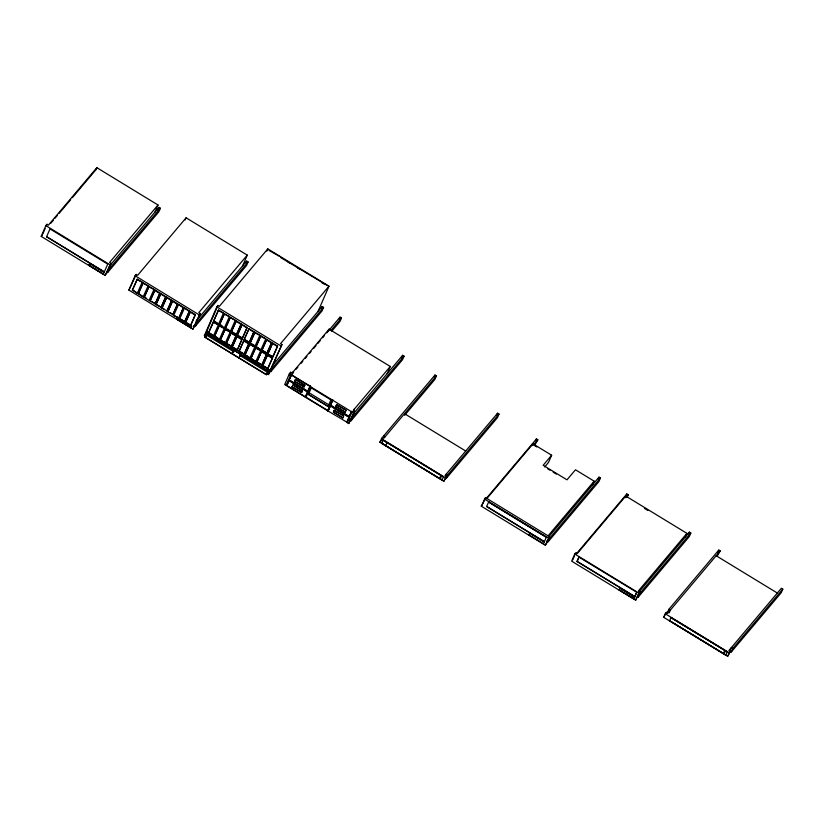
<?xml version="1.0" encoding="UTF-8"?>
<svg xmlns="http://www.w3.org/2000/svg" width="824" height="824" viewBox="0 0 824 824"><rect width="100%" height="100%" fill="white"/><g stroke="black" fill="none" stroke-linecap="round" stroke-linejoin="round"><path stroke-width="1.24" d="M158.012 205.001L109.582 262.475L110.993 263.34L105.204 275.443L41.2 236.395L45.856 225.632L46.989 224.293L48.4 225.158L96.841 167.674L158.012 205.001L154.912 212.17M42.796 233.975L45.124 228.598M46.062 226.446L46.989 224.293M46.597 236.725L50.017 228.897L107.738 264.113L104.308 271.93L46.597 236.725L104.308 271.93M95.955 169.723L96.841 167.674M88.817 265.235L89.641 263.412L104.195 272.281L103.371 274.114L88.817 265.235L103.371 274.114M105.204 275.443L110.993 263.34M157.405 210.954L158.96 207.37L160.371 208.235L158.816 211.82L107.46 272.754L109.015 269.17L160.371 208.235M247.272 255.131L198.831 312.605L200.242 313.47L192.909 329.157L128.905 290.12L135.115 275.762L136.238 274.423L137.66 275.288L186.09 217.804L247.272 255.131L242.617 265.894M136.238 274.423L128.905 290.12M132.345 290.213L137.258 279.202L142.202 282.22L137.289 293.231L132.345 290.213L137.258 279.202M138.247 293.818L143.16 282.807L148.104 285.825L143.191 296.825L138.247 293.818L143.16 282.807M144.159 297.413L149.062 286.412L154.006 289.42L149.103 300.43L144.159 297.413L149.062 286.412M150.061 301.017L154.974 290.007L159.918 293.025L155.303 303.675L150.061 301.017L154.974 290.007M185.163 219.957L186.09 217.804M155.005 304.035L159.918 293.025M155.963 304.623L160.876 293.612L165.82 296.63L161.216 307.28L155.963 304.623L160.876 293.612M160.907 307.64L165.82 296.63M161.875 308.228L166.788 297.217L171.732 300.235L167.118 310.885L161.875 308.228L166.788 297.217M166.819 311.245L171.732 300.235M167.777 311.822L172.69 300.822L177.634 303.84L173.03 314.49L167.777 311.822L172.69 300.822M172.721 314.84L177.634 303.84M173.689 315.427L178.592 304.417L183.536 307.434L178.932 318.085L173.689 315.427L178.932 318.085M176.511 318.95L177.242 317.353L191.796 326.232L191.065 327.828L176.511 318.95L191.065 327.828M178.633 318.445L183.536 307.434M179.591 319.032L184.504 308.022L189.448 311.039L184.535 322.05L179.889 318.672M184.535 322.05L189.448 311.039M185.493 322.637L190.406 311.627L195.35 314.644L190.746 325.295L185.493 322.637L190.406 311.627M190.437 325.655L195.35 314.644M192.909 329.157L200.242 313.47M193.753 325.614L195.164 326.479L196.72 322.884L248.076 261.95L246.654 261.095L196.122 321.061M206.567 336.851L204.403 335.533L216.825 306.827L217.948 305.488L219.359 306.353L267.8 248.869L328.982 286.196L318.105 311.307M206.031 333.04L217.948 305.488M204.815 337.119L266.348 374.663L204.815 337.119L207.432 332.772M206.412 333.421L267.944 370.954L206.412 333.421L207.483 332.021L269.015 369.564L267.285 373.54M205.753 336.007L207.483 332.021M208.534 332.855L213.447 321.844L218.391 324.862L213.478 335.873L208.534 332.855L213.447 321.844M213.632 321.082L218.545 310.071L223.489 313.089L218.576 324.1L213.632 321.082L218.545 310.071M245.882 262.887L246.654 261.095M214.446 336.46L219.349 325.449L224.303 328.467L219.39 339.478L214.446 336.46L219.349 325.449M219.534 324.687L224.447 313.676L229.391 316.694L224.478 327.705L219.534 324.687L224.447 313.676M248.076 261.95L246.52 265.544L195.164 326.479M220.348 340.065L225.261 329.054L230.205 332.072L225.292 343.083L220.348 340.065L225.261 329.054M225.446 328.292L230.349 317.281L235.293 320.299L230.39 331.31L225.446 328.292L230.349 317.281M226.25 343.67L231.163 332.659L236.107 335.677L231.503 346.327L226.25 343.67L231.163 332.659M231.348 331.897L236.261 320.886L241.205 323.904L236.591 334.554L231.348 331.897L236.261 320.886M266.811 251.155L267.8 248.869M231.204 346.677L236.107 335.677M236.292 334.904L241.205 323.904M232.162 347.264L237.075 336.254L242.019 339.272L237.405 349.922L232.162 347.264L237.075 336.254M237.25 335.492L242.163 324.491L247.107 327.499L242.503 338.159L237.25 335.492L242.163 324.491M232.152 353.795L233.872 349.819M233.553 350.88L232.265 353.517M237.106 350.282L242.019 339.272M242.205 338.51L247.107 327.499M239.022 351.457L243.935 340.446L248.879 343.464L244.275 354.114L239.022 351.457L243.935 340.446M244.12 339.684L249.033 328.673L253.977 331.691L249.363 342.341L244.12 339.684L249.033 328.673M239.012 357.987L240.742 354.001M243.976 354.474L248.879 343.464M249.064 342.702L253.977 331.691M244.934 355.062L249.847 344.051L254.791 347.069L249.878 358.079L244.934 355.062L249.847 344.051M250.022 343.289L254.935 332.278L259.879 335.296L254.977 346.307L250.022 343.289L254.935 332.278M250.836 358.667L255.749 347.656L260.693 350.674L255.78 361.674L250.836 358.667L255.749 347.656M255.934 346.894L260.848 335.883L265.792 338.901L260.878 349.901L255.934 346.894L260.848 335.883M256.748 362.261L261.651 351.251L266.605 354.269L261.991 364.919L256.748 362.261L261.651 351.251M261.836 350.488L266.749 339.488L271.693 342.496L267.089 353.156L261.836 350.488L266.749 339.488M261.692 365.279L266.605 354.269M266.78 353.506L271.693 342.496M262.65 365.866L267.563 354.856L272.507 357.873L267.893 368.524L262.65 365.866L267.563 354.856M267.748 354.093L272.651 343.083L277.595 346.101L272.991 356.751L267.748 354.093L272.991 356.751M268.511 352.672L272.651 343.083M267.594 368.884L272.507 357.873M272.692 357.111L277.595 346.101M266.348 374.663L268.964 370.306M266.234 373.251L268.408 374.58L281.952 344.535L280.541 343.67L328.982 286.196M281.952 344.535L268.408 374.58M387.167 373.663L390.277 366.484L329.095 329.167L292.077 373.097L290.666 372.232L289.348 373.797L284.692 384.561L286.855 385.539L289.09 380.389L307.713 391.75L305.292 397.127L286.67 385.766L289.09 380.389M289.265 375.456L290.666 372.232M286.103 385.426L290.944 374.436L310.566 386.394L305.714 397.384L327.664 410.774L332.515 399.794L330.517 405.429L349.139 416.789L351.56 411.413L352.126 411.753L347.316 422.702L348.727 423.557L354.67 411.279L353.259 410.414L390.277 366.484M307.713 391.524L310.133 386.137L307.713 391.524L289.09 380.163L291.511 374.776M291.068 375.816L289.09 380.163M292.324 373.797L293.21 371.748M321.381 308.3L322.153 306.507L323.575 307.373L322.019 310.957L270.663 371.892L272.219 368.307L323.575 307.373M292.077 386.868L292.994 384.963L302.387 390.7L301.656 392.378L292.077 386.868L301.656 392.378M294.498 381.265L295.414 379.359L304.808 385.086L304.087 386.775L294.498 381.265L304.087 386.775M301.471 392.605L302.387 390.7M303.901 386.992L304.808 385.086M328.209 331.217L329.095 329.167M305.292 397.127L307.713 391.75M339.272 318.919L340.044 317.127L341.455 317.992L339.9 321.576L331.763 331.238M305.714 397.384L310.566 386.394M308.413 394.418L311.276 387.877L330.939 399.877L328.076 406.407L308.413 394.418L328.076 406.407M327.664 410.774L332.515 399.794M328.096 411.032L330.517 405.655L349.139 417.016L346.904 422.176L328.096 411.032L330.517 405.655M330.517 405.429L332.937 400.052M333.411 412.082L342.815 417.82L333.411 412.082L334.142 410.404L342.681 415.275M335.842 406.479L336.758 404.574L346.152 410.311L345.235 412.216L335.842 406.479L336.758 404.574M333.607 411.866L334.328 410.177M342.815 417.82L343.732 415.914L334.142 410.404M346.719 422.393L349.139 417.016M349.139 416.789L351.56 411.413M353.496 411.125L354.392 409.075M348.727 423.557L354.67 411.279M349.726 419.838L351.137 420.693L352.693 417.109L404.048 356.174L402.637 355.309L352.909 414.307M401.473 357.997L402.637 355.309M404.048 356.174L402.493 359.758L351.137 420.693M498.983 414.081L447.628 475.015L446.072 478.61L497.428 417.675L498.983 414.081L497.562 413.226L445.084 475.5L446.495 476.365L443.817 481.288L379.812 442.251L382.491 437.317L383.902 438.183L436.39 375.899L434.979 375.044L383.623 435.978L382.46 438.667M381.327 440.006L382.491 437.317M381.739 443.209L383.047 440.181L387.156 442.539L440.984 475.386L439.594 478.497L381.739 443.209L439.594 478.497M385.838 445.568L387.156 442.539M434.197 376.836L434.979 375.044M436.39 375.899L434.835 379.493L404.615 415.348M440.232 478.888L441.623 475.767L443.456 476.89L442.066 480.011L440.232 478.888L442.148 479.918M445.434 475.953L446.217 474.161L447.628 475.015M443.817 481.288L446.495 476.365M496.79 415.018L497.562 413.226M481.257 506.163L485.491 497.644L549.495 536.692L546.384 543.861L545.261 545.2L481.257 506.163L482.38 504.824M482.833 503.794L485.491 497.644M486.644 506.492L488.611 502.022L546.333 537.238L544.365 541.698L486.644 506.492L544.365 541.698M532.191 445.64L532.963 443.848L551.637 455.239L548.526 462.408L544.674 466.981M535.641 440.747L536.424 438.955L537.835 439.82L534.673 445.31M528.946 534.91L529.698 533.169L528.946 534.91L543.5 543.789L544.252 542.048L529.616 533.262M545.261 545.2L549.495 536.692M546.786 540.853L548.197 541.718L549.752 538.134L600.428 477.992L599.007 477.137L548.341 537.269L549.752 538.134M592.59 484.759L594.145 481.164L575.471 469.773L566.994 479.836L543.16 465.292L551.637 455.239M598.234 478.929L599.007 477.137M600.428 477.992L598.873 481.587L548.197 541.718M574.75 553.996L571.65 561.165L635.654 600.212L639.888 591.694L638.476 590.829L686.907 533.355L625.735 496.038L577.294 553.512L575.883 552.646L574.75 553.996L638.755 593.033L639.888 591.694M572.773 559.826L574.555 555.726M577.037 561.494L579.004 557.034L577.037 561.494L634.83 596.617L636.725 592.24L578.932 557.127M626.034 495.749L626.817 493.957L628.228 494.822L627.064 497.511M619.257 590.005L620.091 588.181L634.645 597.06L633.893 598.791L619.257 590.005L633.893 598.791M633.811 598.883L634.645 597.06M634.758 596.7L636.725 592.24M635.654 600.212L638.755 593.033M685.362 536.939L686.907 533.355M688.627 533.931L689.4 532.139L690.821 533.004L689.266 536.589L637.91 597.524L639.465 593.939L690.821 533.004M727.633 656.326L730.322 651.393L727.633 656.326L663.629 617.279L666.317 612.345L667.728 613.211L720.207 550.937L718.796 550.072L668.872 609.307L667.327 612.901L668.954 610.955M666.317 612.345L663.629 617.279M669.119 612.86L670.283 610.172L668.872 609.307M669.593 620.688L670.973 617.578L724.801 650.414L723.421 653.535L669.593 620.688L723.421 653.535M717.632 552.76L718.796 550.072M720.207 550.937L717.034 556.437M724.059 653.916L725.439 650.806L727.273 651.918L725.893 655.039L724.059 653.916L725.893 655.039M729.909 651.084L731.465 647.489L732.876 648.354L782.8 589.119L781.389 588.254L728.9 650.527L731.331 651.939L781.245 592.703L782.8 589.119M731.331 651.939L732.876 648.354M50.81 223.242L53.292 220.296M54.951 218.329L57.433 215.383M59.091 213.416L70.689 199.655M72.347 197.688L96.367 169.188M41.2 236.395L42.333 235.056M89.641 263.412L104.195 272.281M109.231 266.368L158.96 207.37M142.202 282.22L136.949 279.563M137.289 293.231L133.632 290.46M148.104 285.825L142.861 283.157M143.191 296.825L138.545 293.457M154.006 289.42L148.763 286.762M178.592 304.417L183.237 307.795M184.504 308.022L189.149 311.4M269.026 250.475L279.944 256.594M204.403 335.533L205.526 334.194M223.489 313.089L218.236 310.432M218.576 324.1L213.931 320.732M218.391 324.862L213.148 322.205M229.391 316.694L224.149 314.037M213.478 335.873L208.843 332.494M280.654 257.562L327.468 285.578M224.303 328.467L219.05 325.81M235.293 320.299L230.05 317.642M230.39 331.31L227.723 329.137M230.205 332.072L224.962 329.415M225.292 343.083L223.613 341.517M240.618 354.289L239.135 357.709M259.879 335.296L254.637 332.639M254.791 347.069L249.538 344.411M265.792 338.901L260.538 336.233M249.878 358.079L245.233 354.701M260.878 349.901L257.222 347.131M260.693 350.674L255.45 348.006M255.78 361.674L251.135 358.306M267.944 370.954L269.015 369.564M272.435 365.506L322.153 306.507M292.005 374.137L293.663 372.17M296.146 369.224L297.804 367.257M301.11 363.322L302.769 361.355M305.251 358.409L306.909 356.442M309.402 353.496L311.05 351.529M313.542 348.583L316.025 345.627M317.683 343.67L320.165 340.714M322.648 337.768L324.306 335.801M326.788 332.855L340.044 317.127M330.877 330.548L341.455 317.992M295.414 379.359L304.623 385.313M292.994 384.963L302.202 390.916M328.776 404.79L309.113 392.791M346.152 410.311L336.573 404.8M345.235 412.216L336.027 406.263M352.126 411.753L353.393 412.793M347.316 422.702L346.904 422.176M379.812 442.251L380.935 440.902M440.984 475.386L383.047 440.181M441.623 475.767L443.456 476.89M485.748 499.087L536.424 438.955M486.902 498.51L532.963 443.848M533.818 444.579L537.835 439.82M488.611 502.022L546.333 537.238M548.084 535.827L594.145 481.164M576.285 553.913L626.817 493.957M625.797 497.706L628.228 494.822M620.091 588.181L634.562 597.143M638.868 592.106L689.4 532.139M724.801 650.414L670.901 617.66M727.273 651.918L725.367 650.888M288.06 262.084L290.172 263.371M297.567 267.882L299.689 269.17M321.885 282.714L323.997 284.002M644.605 508.47L647.819 510.437M716.159 555.736L777.341 593.053M533.262 444.795L536.826 446.969M547.816 468.908L549.958 470.216M553.172 472.173L556.375 474.13M404.533 413.7L465.714 451.016M216.825 306.827L280.829 345.874M235.963 321.236L240.907 324.254M241.865 324.841L246.809 327.859M248.735 329.034L253.679 332.051M266.451 339.838L271.395 342.856M272.353 343.443L277.297 346.461M219.833 324.326L221.821 325.531M231.647 331.536L236.591 334.554M238.548 335.739L242.503 338.159M244.419 339.323L249.363 342.341M250.331 342.928L254.286 345.338M263.134 350.736L267.089 353.156M230.864 333.009L235.808 336.027M236.766 336.614L241.71 339.632M243.636 340.806L248.58 343.824M261.352 351.611L266.296 354.629M267.264 355.216L272.208 358.234M135.115 275.762L199.12 314.809M154.675 290.367L159.619 293.385M160.577 293.972L165.521 296.99M166.479 297.577L171.423 300.585M172.391 301.172L177.335 304.19M190.107 311.987L195.051 315.005M289.348 373.797L290.759 374.663M291.325 375.002L309.948 386.363M310.37 386.621L332.329 400.011M332.752 400.268L351.374 411.629M45.856 225.632L109.86 264.679M383.623 435.978L385.035 436.833M290.378 380.606L306.806 390.627M330.702 405.202L349.325 416.563M484.358 498.983L548.362 538.031M288.894 380.606L307.527 391.966M330.321 405.882L348.943 417.243M214.745 336.099L217.711 337.912M227.548 343.907L231.503 346.327M234.438 348.119L237.405 349.922M239.331 351.096L243.286 353.517M257.047 361.911L261.991 364.919M262.949 365.506L267.893 368.524M381.358 438.656L445.362 477.704M665.184 613.695L729.189 652.732M144.458 297.062L146.435 298.267M151.348 301.265L155.303 303.675M156.272 304.262L161.216 307.28M162.173 307.867L164.151 309.072M170.053 312.677L173.03 314.49M180.878 319.279L184.833 321.69M185.802 322.277L189.757 324.687M206.443 335.059L233.913 351.807M240.505 355.834L267.975 372.592M577.119 561.401L634.83 596.617M287.947 386.209L305.9 397.158M307.002 397.827L328.282 410.816"/></g></svg>
